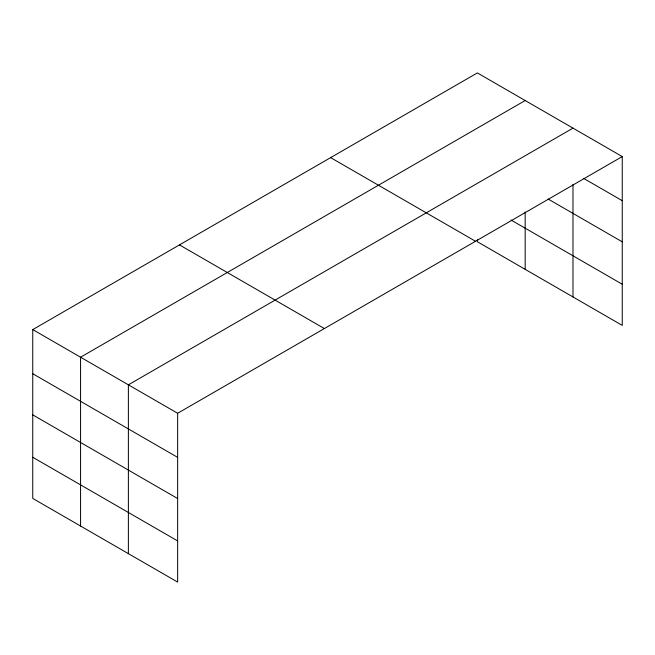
<?xml version="1.0" encoding="UTF-8"?>
<svg xmlns="http://www.w3.org/2000/svg" width="655" height="655" viewBox="0 0 655 655"><rect width="100%" height="100%" fill="white"/><g stroke="black" fill="none" stroke-linecap="round" stroke-linejoin="round"><path stroke-width="0.98" d="M572.986 184.284L572.986 296.952M477.356 239.73L477.356 241.736L622.25 325.396L622.25 156.57L477.356 72.918L32.75 329.604L32.75 498.43L177.644 582.082L177.644 413.264L32.75 329.604M525.171 100.526L80.565 357.212L80.565 526.03M572.986 128.134L128.38 384.821L128.38 553.639M177.644 413.264L622.25 156.57M583.539 178.332L622.25 200.684M548.194 199.079L622.25 241.834M510.998 220.006L622.25 284.237M330.636 157.626L475.53 241.277M179.47 244.896L324.364 328.556M32.75 373.718L177.644 457.37M32.75 414.869L177.644 498.529M32.75 457.272L177.644 540.924M525.171 212.032L525.171 269.344"/></g></svg>
